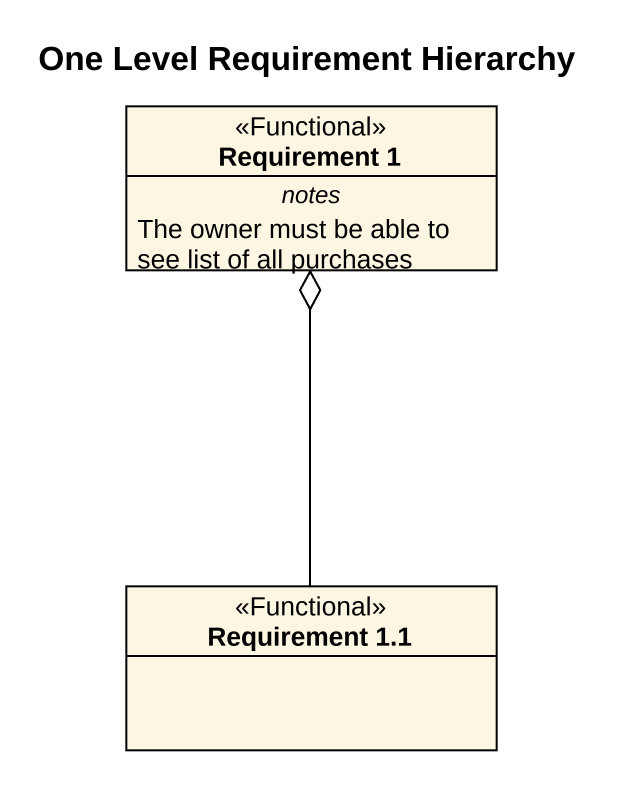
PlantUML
@startuml
title One Level Requirement Hierarchy
hide circle
hide empty members
class "Requirement 1" as Requirement_1 <<Functional>> {
  -- notes --
  The owner must be able to see list of all purchases
}
class "Requirement 1.1" as Requirement_1_1 <<Functional>>
Requirement_1_1 -up-o Requirement_1
@enduml
